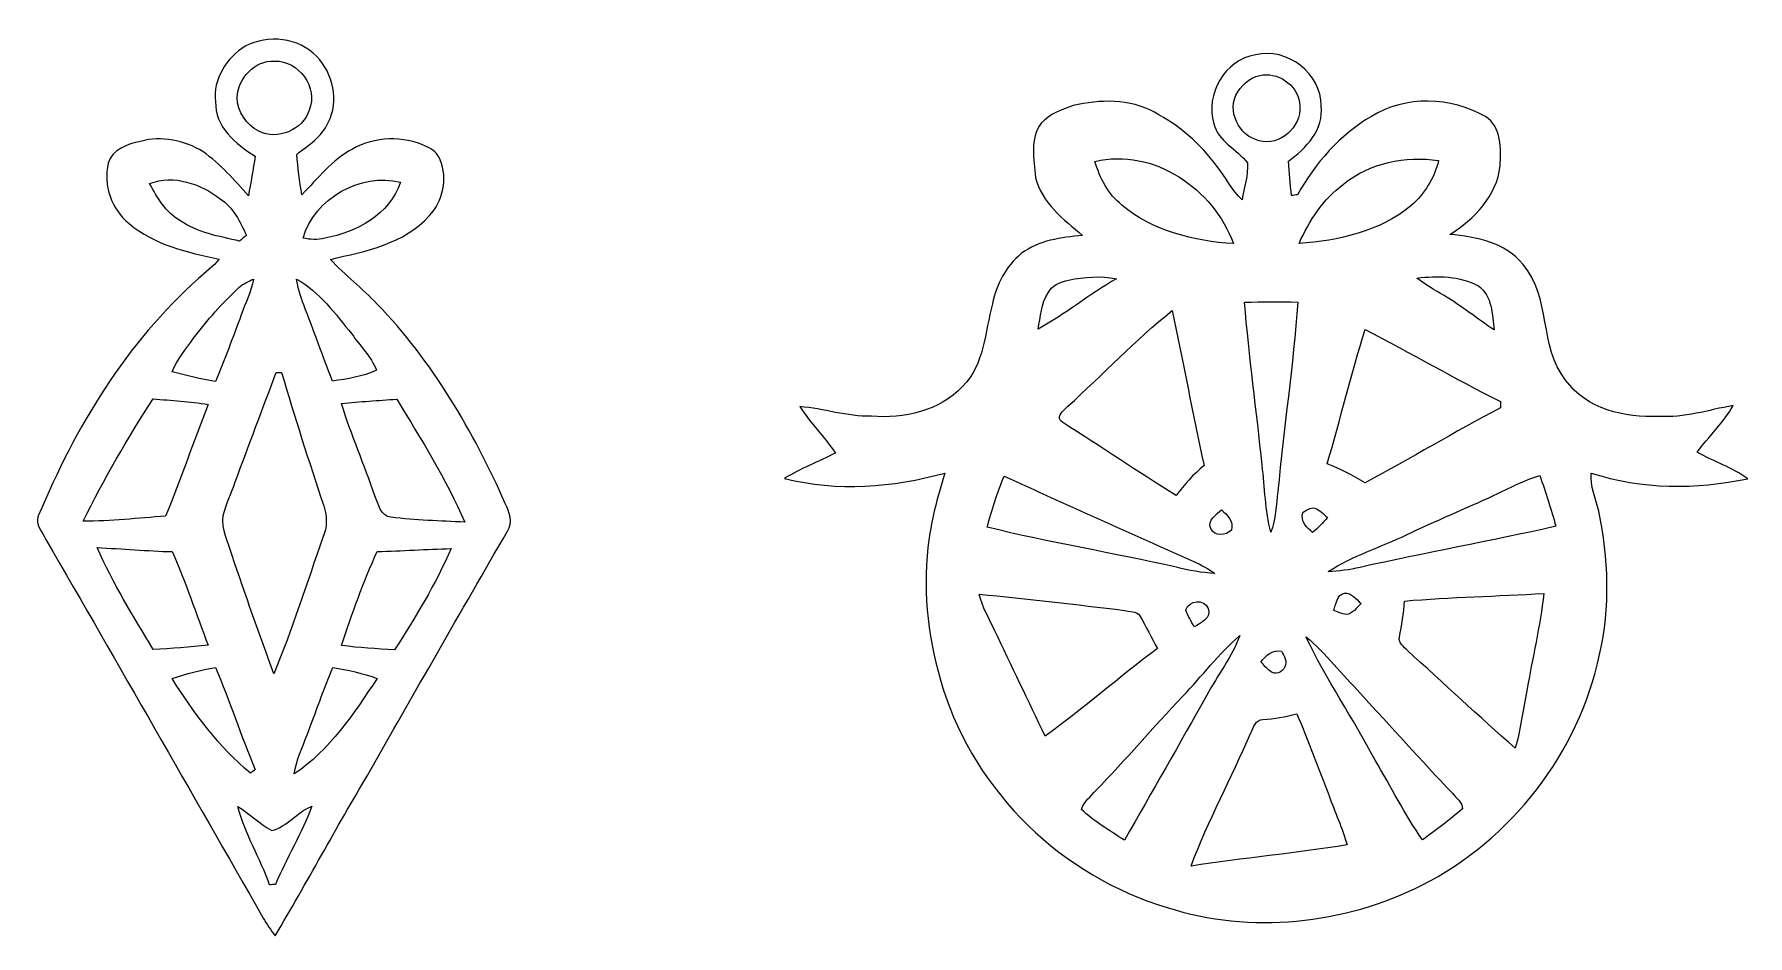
# Model space of a CAD drawing. Header units: centimetres. Extents: x -15.1 to 15.1, y -16.3 to 16.3.
# Drawn here: x -13.9 to 15.12, y -16.27 to -1 of the extents above; entities that cross this region are included whole.
import ezdxf

# ---------------------------------------------------------------- set-up
doc = ezdxf.new("R2010")
doc.units = ezdxf.units.CM
doc.header["$MEASUREMENT"] = 0
doc.layers.add('Layer 1', color=7, linetype='Continuous')

msp = doc.modelspace()

# ---------------------------------------------------------------- linework, layer by layer
at = {"layer": 'Layer 1', "color": 251, "lineweight": 9}
for points, knots in [([(-10.32581, -1.20683), (-9.93987, -1.00469), (-9.42411, -1.05937), (-9.11614, -1.3818), (-9.11614, -1.3818), (-8.83532, -1.66791), (-8.7309, -2.13851), (-8.92317, -2.50117), (-8.92317, -2.50117), (-9.02546, -2.74317), (-9.2576, -2.88217), (-9.4555, -3.03915), (-9.4555, -3.03915), (-9.43293, -3.2674), (-9.40787, -3.49635), (-9.36731, -3.72249), (-9.36731, -3.72249), (-9.09884, -3.44732), (-8.8572, -3.1344), (-8.51218, -2.94849), (-8.51218, -2.94849), (-8.13365, -2.73859), (-7.6507, -2.71848), (-7.25982, -2.90722), (-7.25982, -2.90722), (-7.15751, -2.95167), (-7.06191, -3.02257), (-7.02452, -3.13335), (-7.02452, -3.13335), (-6.8954, -3.44732), (-6.97301, -3.83114), (-7.20831, -4.07667), (-7.20831, -4.07667), (-7.63341, -4.55857), (-8.29028, -4.67992), (-8.88542, -4.81786), (-8.88542, -4.81786), (-8.63601, -5.08703), (-8.34108, -5.30928), (-8.08991, -5.57739), (-8.08991, -5.57739), (-7.15469, -6.54682), (-6.46466, -7.72616), (-5.92138, -8.95242), (-5.92138, -8.95242), (-5.85612, -9.09423), (-5.78697, -9.27732), (-5.88434, -9.42055), (-5.88434, -9.42055), (-6.67915, -10.7925), (-7.46584, -12.1694), (-8.25077, -13.54735), (-8.25077, -13.54735), (-8.78911, -14.44799), (-9.28053, -15.37615), (-9.82204, -16.27467), (-9.82204, -16.27467), (-9.89542, -16.17942), (-9.96174, -16.07888), (-10.02172, -15.97481), (-10.02172, -15.97481), (-11.24727, -13.83733), (-12.46823, -11.69703), (-13.70225, -9.56448), (-13.70225, -9.56448), (-13.7534, -9.43819), (-13.90051, -9.3119), (-13.83207, -9.16479), (-13.83207, -9.16479), (-13.20589, -7.66337), (-12.34511, -6.22968), (-11.11709, -5.14242), (-11.11709, -5.14242), (-10.99856, -5.03588), (-10.87191, -4.93745), (-10.7689, -4.81504), (-10.7689, -4.81504), (-11.30371, -4.69756), (-11.86674, -4.57268), (-12.29572, -4.21038), (-12.29572, -4.21038), (-12.59135, -3.97084), (-12.73387, -3.56232), (-12.6485, -3.18944), (-12.6485, -3.18944), (-12.58253, -2.95167), (-12.31654, -2.86594), (-12.1024, -2.81867), (-12.1024, -2.81867), (-11.74433, -2.71989), (-11.35663, -2.80209), (-11.04336, -2.99224), (-11.04336, -2.99224), (-10.7502, -3.20108), (-10.50855, -3.47166), (-10.27395, -3.74259), (-10.27395, -3.74259), (-10.23021, -3.51928), (-10.19386, -3.29492), (-10.15824, -3.07055), (-10.15824, -3.07055), (-10.48456, -2.86947), (-10.84581, -2.56784), (-10.82887, -2.14522), (-10.82887, -2.14522), (-10.88179, -1.76316), (-10.63908, -1.40191), (-10.32581, -1.20683), (-10.32581, -1.20683), (-10.32581, -1.20683), (-10.32581, -1.20683), (-10.32581, -1.20683)], [0, 0, 0, 0, 0.03448276, 0.03448276, 0.03448276, 0.03448276, 0.06896552, 0.06896552, 0.06896552, 0.06896552, 0.10344828, 0.10344828, 0.10344828, 0.10344828, 0.13793103, 0.13793103, 0.13793103, 0.13793103, 0.17241379, 0.17241379, 0.17241379, 0.17241379, 0.20689655, 0.20689655, 0.20689655, 0.20689655, 0.24137931, 0.24137931, 0.24137931, 0.24137931, 0.27586207, 0.27586207, 0.27586207, 0.27586207, 0.31034483, 0.31034483, 0.31034483, 0.31034483, 0.34482759, 0.34482759, 0.34482759, 0.34482759, 0.37931034, 0.37931034, 0.37931034, 0.37931034, 0.4137931, 0.4137931, 0.4137931, 0.4137931, 0.44827586, 0.44827586, 0.44827586, 0.44827586, 0.48275862, 0.48275862, 0.48275862, 0.48275862, 0.51724138, 0.51724138, 0.51724138, 0.51724138, 0.55172414, 0.55172414, 0.55172414, 0.55172414, 0.5862069, 0.5862069, 0.5862069, 0.5862069, 0.62068966, 0.62068966, 0.62068966, 0.62068966, 0.65517241, 0.65517241, 0.65517241, 0.65517241, 0.68965517, 0.68965517, 0.68965517, 0.68965517, 0.72413793, 0.72413793, 0.72413793, 0.72413793, 0.75862069, 0.75862069, 0.75862069, 0.75862069, 0.79310345, 0.79310345, 0.79310345, 0.79310345, 0.82758621, 0.82758621, 0.82758621, 0.82758621, 0.86206897, 0.86206897, 0.86206897, 0.86206897, 0.89655172, 0.89655172, 0.89655172, 0.89655172, 0.93103448, 0.93103448, 0.93103448, 0.93103448, 1, 1, 1, 1]), ([(-9.82839, -1.45836), (-10.17129, -1.44248), (-10.4454, -1.75116), (-10.46375, -2.07537), (-10.46375, -2.07537), (-10.4581, -2.31384), (-10.31205, -2.54174), (-10.09545, -2.6444), (-10.09545, -2.6444), (-9.78359, -2.81055), (-9.3472, -2.62393), (-9.24278, -2.28844), (-9.24278, -2.28844), (-9.08403, -1.91168), (-9.42164, -1.4453), (-9.82839, -1.45836), (-9.82839, -1.45836), (-9.82839, -1.45836), (-9.82839, -1.45836), (-9.82839, -1.45836)], [0, 0, 0, 0, 0.16666667, 0.16666667, 0.16666667, 0.16666667, 0.33333333, 0.33333333, 0.33333333, 0.33333333, 0.5, 0.5, 0.5, 0.5, 0.66666667, 0.66666667, 0.66666667, 0.66666667, 1, 1, 1, 1]), ([(6.7871, -1.35358), (7.31873, -1.22059), (7.90505, -1.66826), (7.89764, -2.21754), (7.89764, -2.21754), (7.94738, -2.61335), (7.64329, -2.94285), (7.34237, -3.1524), (7.34237, -3.1524), (7.36001, -3.34713), (7.37447, -3.54222), (7.39564, -3.7373), (7.39564, -3.7373), (7.42104, -3.73377), (7.47149, -3.72637), (7.49689, -3.72284), (7.49689, -3.72284), (7.79603, -3.18838), (8.21655, -2.70649), (8.7496, -2.39639), (8.7496, -2.39639), (9.32604, -2.03656), (10.09968, -2.06302), (10.68176, -2.39886), (10.68176, -2.39886), (10.95517, -2.56855), (10.94423, -2.95414), (10.93012, -3.23565), (10.93012, -3.23565), (10.87297, -3.74542), (10.49409, -4.13312), (10.08028, -4.39382), (10.08028, -4.39382), (10.52442, -4.43757), (11.02219, -4.53317), (11.31782, -4.90253), (11.31782, -4.90253), (11.7976, -5.4578), (11.58629, -6.29318), (12.03855, -6.86291), (12.03855, -6.86291), (12.39379, -7.35504), (13.04044, -7.50426), (13.61546, -7.47745), (13.61546, -7.47745), (14.04726, -7.50885), (14.4579, -7.36703), (14.877, -7.29401), (14.877, -7.29401), (14.71507, -7.58787), (14.46319, -7.81753), (14.26563, -8.08599), (14.26563, -8.08599), (14.54962, -8.23945), (14.859, -8.34529), (15.12394, -8.53402), (15.12394, -8.53402), (14.24905, -8.71676), (13.32689, -8.715), (12.47246, -8.43771), (12.47246, -8.43771), (12.45094, -8.66102), (12.55572, -8.87092), (12.59911, -9.08541), (12.59911, -9.08541), (12.76703, -9.87987), (12.80196, -10.71595), (12.61146, -11.51005), (12.61146, -11.51005), (12.26715, -13.17905), (11.11744, -14.65154), (9.60084, -15.42095), (9.60084, -15.42095), (8.28287, -16.08417), (6.70278, -16.2468), (5.29132, -15.79701), (5.29132, -15.79701), (3.52178, -15.27278), (2.04364, -13.84968), (1.49225, -12.08297), (1.49225, -12.08297), (1.2513, -11.31532), (1.14829, -10.49829), (1.23824, -9.69678), (1.23824, -9.69678), (1.28375, -9.26709), (1.39911, -8.85011), (1.52364, -8.43771), (1.52364, -8.43771), (0.64417, -8.68078), (-0.30092, -8.75768), (-1.19098, -8.52767), (-1.19098, -8.52767), (-0.91899, -8.35446), (-0.61313, -8.24792), (-0.32915, -8.09799), (-0.32915, -8.09799), (-0.51824, -7.826), (-0.75107, -7.58787), (-0.93487, -7.312), (-0.93487, -7.312), (-0.52706, -7.3434), (-0.13371, -7.48627), (0.27975, -7.47392), (0.27975, -7.47392), (0.82796, -7.51908), (1.43862, -7.38714), (1.82421, -6.97086), (1.82421, -6.97086), (2.19568, -6.60045), (2.19921, -6.048), (2.32974, -5.57069), (2.32974, -5.57069), (2.39218, -5.24296), (2.56046, -4.93322), (2.81834, -4.71979), (2.81834, -4.71979), (3.11396, -4.49119), (3.4992, -4.44956), (3.85797, -4.41322), (3.85797, -4.41322), (3.53306, -4.14476), (3.16512, -3.8576), (3.05681, -3.42827), (3.05681, -3.42827), (3.03283, -3.12805), (2.96015, -2.77492), (3.15312, -2.51175), (3.15312, -2.51175), (3.29741, -2.35618), (3.50202, -2.27857), (3.69887, -2.2133), (3.69887, -2.2133), (4.14972, -2.10324), (4.65596, -2.09971), (5.07364, -2.32443), (5.07364, -2.32443), (5.48887, -2.54597), (5.85753, -2.85959), (6.13375, -3.24165), (6.13375, -3.24165), (6.28298, -3.42509), (6.38281, -3.6484), (6.56061, -3.80856), (6.56061, -3.80856), (6.58213, -3.60078), (6.67174, -3.3937), (6.6481, -3.18274), (6.6481, -3.18274), (6.47524, -2.95061), (6.14857, -2.82184), (6.08119, -2.51916), (6.08119, -2.51916), (5.92738, -2.02457), (6.26957, -1.43296), (6.7871, -1.35358), (6.7871, -1.35358), (6.7871, -1.35358), (6.7871, -1.35358), (6.7871, -1.35358)], [0, 0, 0, 0, 0.02439024, 0.02439024, 0.02439024, 0.02439024, 0.04878049, 0.04878049, 0.04878049, 0.04878049, 0.07317073, 0.07317073, 0.07317073, 0.07317073, 0.09756098, 0.09756098, 0.09756098, 0.09756098, 0.12195122, 0.12195122, 0.12195122, 0.12195122, 0.14634146, 0.14634146, 0.14634146, 0.14634146, 0.17073171, 0.17073171, 0.17073171, 0.17073171, 0.19512195, 0.19512195, 0.19512195, 0.19512195, 0.2195122, 0.2195122, 0.2195122, 0.2195122, 0.24390244, 0.24390244, 0.24390244, 0.24390244, 0.26829268, 0.26829268, 0.26829268, 0.26829268, 0.29268293, 0.29268293, 0.29268293, 0.29268293, 0.31707317, 0.31707317, 0.31707317, 0.31707317, 0.34146341, 0.34146341, 0.34146341, 0.34146341, 0.36585366, 0.36585366, 0.36585366, 0.36585366, 0.3902439, 0.3902439, 0.3902439, 0.3902439, 0.41463415, 0.41463415, 0.41463415, 0.41463415, 0.43902439, 0.43902439, 0.43902439, 0.43902439, 0.46341463, 0.46341463, 0.46341463, 0.46341463, 0.48780488, 0.48780488, 0.48780488, 0.48780488, 0.51219512, 0.51219512, 0.51219512, 0.51219512, 0.53658537, 0.53658537, 0.53658537, 0.53658537, 0.56097561, 0.56097561, 0.56097561, 0.56097561, 0.58536585, 0.58536585, 0.58536585, 0.58536585, 0.6097561, 0.6097561, 0.6097561, 0.6097561, 0.63414634, 0.63414634, 0.63414634, 0.63414634, 0.65853659, 0.65853659, 0.65853659, 0.65853659, 0.68292683, 0.68292683, 0.68292683, 0.68292683, 0.70731707, 0.70731707, 0.70731707, 0.70731707, 0.73170732, 0.73170732, 0.73170732, 0.73170732, 0.75609756, 0.75609756, 0.75609756, 0.75609756, 0.7804878, 0.7804878, 0.7804878, 0.7804878, 0.80487805, 0.80487805, 0.80487805, 0.80487805, 0.82926829, 0.82926829, 0.82926829, 0.82926829, 0.85365854, 0.85365854, 0.85365854, 0.85365854, 0.87804878, 0.87804878, 0.87804878, 0.87804878, 0.90243902, 0.90243902, 0.90243902, 0.90243902, 0.92682927, 0.92682927, 0.92682927, 0.92682927, 0.95121951, 0.95121951, 0.95121951, 0.95121951, 1, 1, 1, 1]), ([(6.8573, -1.70389), (6.67738, -1.73599), (6.53415, -1.8824), (6.45125, -2.03797), (6.45125, -2.03797), (6.30414, -2.37417), (6.5585, -2.78092), (6.91163, -2.81902), (6.91163, -2.81902), (7.26652, -2.87053), (7.60272, -2.50787), (7.52899, -2.16144), (7.52899, -2.16144), (7.49195, -1.85735), (7.15399, -1.63051), (6.8573, -1.70389), (6.8573, -1.70389), (6.8573, -1.70389), (6.8573, -1.70389), (6.8573, -1.70389)], [0, 0, 0, 0, 0.16666667, 0.16666667, 0.16666667, 0.16666667, 0.33333333, 0.33333333, 0.33333333, 0.33333333, 0.5, 0.5, 0.5, 0.5, 0.66666667, 0.66666667, 0.66666667, 0.66666667, 1, 1, 1, 1]), ([(4.06541, -3.15839), (4.15044, -3.4385), (4.28801, -3.71543), (4.52437, -3.89817), (4.52437, -3.89817), (5.04578, -4.33773), (5.74534, -4.50953), (6.41245, -4.55151), (6.41245, -4.55151), (6.07554, -3.62759), (5.06236, -2.92203), (4.06541, -3.15839), (4.06541, -3.15839), (4.06541, -3.15839), (4.06541, -3.15839), (4.06541, -3.15839)], [0, 0, 0, 0, 0.2, 0.2, 0.2, 0.2, 0.4, 0.4, 0.4, 0.4, 0.6, 0.6, 0.6, 0.6, 1, 1, 1, 1]), ([(8.27547, -3.54292), (7.93715, -3.79869), (7.69303, -4.16275), (7.52405, -4.54834), (7.52405, -4.54834), (8.19292, -4.50283), (8.88824, -4.34373), (9.41882, -3.91087), (9.41882, -3.91087), (9.64812, -3.7119), (9.81534, -3.4385), (9.88659, -3.14322), (9.88659, -3.14322), (9.32674, -3.06138), (8.71997, -3.18097), (8.27547, -3.54292), (8.27547, -3.54292), (8.27547, -3.54292), (8.27547, -3.54292), (8.27547, -3.54292)], [0, 0, 0, 0, 0.16666667, 0.16666667, 0.16666667, 0.16666667, 0.33333333, 0.33333333, 0.33333333, 0.33333333, 0.5, 0.5, 0.5, 0.5, 0.66666667, 0.66666667, 0.66666667, 0.66666667, 1, 1, 1, 1]), ([(-11.94612, -3.53304), (-11.81736, -3.77082), (-11.67871, -4.02058), (-11.43318, -4.15817), (-11.43318, -4.15817), (-11.13508, -4.36877), (-10.76996, -4.42522), (-10.42317, -4.50883), (-10.42317, -4.50883), (-10.38507, -4.47672), (-10.34626, -4.44533), (-10.30782, -4.41428), (-10.30782, -4.41428), (-10.40589, -4.17757), (-10.53289, -3.93838), (-10.7502, -3.79092), (-10.7502, -3.79092), (-11.08005, -3.53692), (-11.53937, -3.37606), (-11.94612, -3.53304), (-11.94612, -3.53304), (-11.94612, -3.53304), (-11.94612, -3.53304), (-11.94612, -3.53304)], [0, 0, 0, 0, 0.14285714, 0.14285714, 0.14285714, 0.14285714, 0.28571429, 0.28571429, 0.28571429, 0.28571429, 0.42857143, 0.42857143, 0.42857143, 0.42857143, 0.57142857, 0.57142857, 0.57142857, 0.57142857, 0.71428571, 0.71428571, 0.71428571, 0.71428571, 1, 1, 1, 1]), ([(-9.3465, -4.45803), (-9.22478, -4.48202), (-9.09991, -4.4933), (-8.97749, -4.46085), (-8.97749, -4.46085), (-8.44233, -4.35325), (-7.87718, -4.06186), (-7.69832, -3.50941), (-7.69832, -3.50941), (-8.37812, -3.34501), (-9.15353, -3.78316), (-9.3465, -4.45803), (-9.3465, -4.45803), (-9.3465, -4.45803), (-9.3465, -4.45803), (-9.3465, -4.45803)], [0, 0, 0, 0, 0.2, 0.2, 0.2, 0.2, 0.4, 0.4, 0.4, 0.4, 0.6, 0.6, 0.6, 0.6, 1, 1, 1, 1]), ([(-10.43269, -5.29587), (-10.71881, -5.5527), (-10.96681, -5.84903), (-11.2007, -6.15348), (-11.2007, -6.15348), (-11.3344, -6.3341), (-11.4801, -6.51119), (-11.56406, -6.72215), (-11.56406, -6.72215), (-11.32206, -6.78601), (-11.07899, -6.84633), (-10.83205, -6.88831), (-10.83205, -6.88831), (-10.67224, -6.51648), (-10.53571, -6.13584), (-10.39459, -5.75731), (-10.39459, -5.75731), (-10.32122, -5.55622), (-10.22633, -5.3622), (-10.18611, -5.15088), (-10.18611, -5.15088), (-10.2736, -5.18863), (-10.36109, -5.23096), (-10.43269, -5.29587), (-10.43269, -5.29587), (-10.43269, -5.29587), (-10.43269, -5.29587), (-10.43269, -5.29587)], [0, 0, 0, 0, 0.125, 0.125, 0.125, 0.125, 0.25, 0.25, 0.25, 0.25, 0.375, 0.375, 0.375, 0.375, 0.5, 0.5, 0.5, 0.5, 0.625, 0.625, 0.625, 0.625, 0.75, 0.75, 0.75, 0.75, 1, 1, 1, 1]), ([(-9.45761, -5.15124), (-9.43152, -5.30081), (-9.39023, -5.44827), (-9.33556, -5.59009), (-9.33556, -5.59009), (-9.16976, -6.02013), (-9.01454, -6.45404), (-8.84732, -6.88337), (-8.84732, -6.88337), (-8.59685, -6.83681), (-8.33367, -6.81176), (-8.10366, -6.69358), (-8.10366, -6.69358), (-8.19151, -6.46004), (-8.38305, -6.2833), (-8.52241, -6.08151), (-8.52241, -6.08151), (-8.79864, -5.74214), (-9.06745, -5.36819), (-9.45761, -5.15124), (-9.45761, -5.15124), (-9.45761, -5.15124), (-9.45761, -5.15124), (-9.45761, -5.15124)], [0, 0, 0, 0, 0.14285714, 0.14285714, 0.14285714, 0.14285714, 0.28571429, 0.28571429, 0.28571429, 0.28571429, 0.42857143, 0.42857143, 0.42857143, 0.42857143, 0.57142857, 0.57142857, 0.57142857, 0.57142857, 0.71428571, 0.71428571, 0.71428571, 0.71428571, 1, 1, 1, 1]), ([(3.61949, -5.16746), (3.48368, -5.19569), (3.34468, -5.25918), (3.2713, -5.38266), (3.2713, -5.38266), (3.15877, -5.56822), (3.14254, -5.79117), (3.10373, -6.00002), (3.10373, -6.00002), (3.5634, -5.74602), (3.97368, -5.40806), (4.42947, -5.14488), (4.42947, -5.14488), (4.16207, -5.09409), (3.88479, -5.11525), (3.61949, -5.16746), (3.61949, -5.16746), (3.61949, -5.16746), (3.61949, -5.16746), (3.61949, -5.16746)], [0, 0, 0, 0, 0.16666667, 0.16666667, 0.16666667, 0.16666667, 0.33333333, 0.33333333, 0.33333333, 0.33333333, 0.5, 0.5, 0.5, 0.5, 0.66666667, 0.66666667, 0.66666667, 0.66666667, 1, 1, 1, 1]), ([(9.52148, -5.1336), (9.65977, -5.25284), (9.82381, -5.33574), (9.97903, -5.43134), (9.97903, -5.43134), (10.27607, -5.60455), (10.54171, -5.82433), (10.82817, -6.01378), (10.82817, -6.01378), (10.79218, -5.75731), (10.79994, -5.43416), (10.56217, -5.268), (10.56217, -5.268), (10.24749, -5.09197), (9.86861, -5.0955), (9.52148, -5.1336), (9.52148, -5.1336), (9.52148, -5.1336), (9.52148, -5.1336), (9.52148, -5.1336)], [0, 0, 0, 0, 0.16666667, 0.16666667, 0.16666667, 0.16666667, 0.33333333, 0.33333333, 0.33333333, 0.33333333, 0.5, 0.5, 0.5, 0.5, 0.66666667, 0.66666667, 0.66666667, 0.66666667, 1, 1, 1, 1]), ([(3.60679, -7.30671), (3.538, -7.37409), (3.38102, -7.50285), (3.52001, -7.58152), (3.52001, -7.58152), (4.16524, -7.98757), (4.79496, -8.41796), (5.44301, -8.81942), (5.44301, -8.81942), (5.57601, -8.62857), (5.73547, -8.45994), (5.91397, -8.31142), (5.91397, -8.31142), (5.72065, -7.43829), (5.56331, -6.55776), (5.37528, -5.68393), (5.37528, -5.68393), (4.75191, -6.18558), (4.20123, -6.77119), (3.60679, -7.30671), (3.60679, -7.30671), (3.60679, -7.30671), (3.60679, -7.30671), (3.60679, -7.30671)], [0, 0, 0, 0, 0.14285714, 0.14285714, 0.14285714, 0.14285714, 0.28571429, 0.28571429, 0.28571429, 0.28571429, 0.42857143, 0.42857143, 0.42857143, 0.42857143, 0.57142857, 0.57142857, 0.57142857, 0.57142857, 0.71428571, 0.71428571, 0.71428571, 0.71428571, 1, 1, 1, 1]), ([(6.59942, -5.54423), (6.67703, -6.46604), (6.80368, -7.38291), (6.89857, -8.3033), (6.89857, -8.3033), (6.94408, -8.68289), (6.94973, -9.06918), (7.04639, -9.44137), (7.04639, -9.44137), (7.12717, -9.21841), (7.13494, -8.97817), (7.16563, -8.74498), (7.16563, -8.74498), (7.26476, -7.67536), (7.42492, -6.61138), (7.50359, -5.54), (7.50359, -5.54), (7.20196, -5.53012), (6.89999, -5.53612), (6.59942, -5.54423), (6.59942, -5.54423), (6.59942, -5.54423), (6.59942, -5.54423), (6.59942, -5.54423)], [0, 0, 0, 0, 0.14285714, 0.14285714, 0.14285714, 0.14285714, 0.28571429, 0.28571429, 0.28571429, 0.28571429, 0.42857143, 0.42857143, 0.42857143, 0.42857143, 0.57142857, 0.57142857, 0.57142857, 0.57142857, 0.71428571, 0.71428571, 0.71428571, 0.71428571, 1, 1, 1, 1]), ([(8.64306, -6.00707), (8.40564, -6.75849), (8.22467, -7.52543), (7.99924, -8.28037), (7.99924, -8.28037), (8.22149, -8.37104), (8.43739, -8.47722), (8.64306, -8.60175), (8.64306, -8.60175), (9.41282, -8.19006), (10.16142, -7.73992), (10.934, -7.33352), (10.934, -7.33352), (10.934, -7.30706), (10.93365, -7.2545), (10.93365, -7.22804), (10.93365, -7.22804), (10.16177, -6.83681), (9.41247, -6.40289), (8.64306, -6.00707), (8.64306, -6.00707), (8.64306, -6.00707), (8.64306, -6.00707), (8.64306, -6.00707)], [0, 0, 0, 0, 0.14285714, 0.14285714, 0.14285714, 0.14285714, 0.28571429, 0.28571429, 0.28571429, 0.28571429, 0.42857143, 0.42857143, 0.42857143, 0.42857143, 0.57142857, 0.57142857, 0.57142857, 0.57142857, 0.71428571, 0.71428571, 0.71428571, 0.71428571, 1, 1, 1, 1]), ([(-9.80264, -6.73627), (-10.03618, -7.35257), (-10.26865, -7.96922), (-10.4955, -8.588), (-10.4955, -8.588), (-10.56394, -8.77673), (-10.65354, -8.95912), (-10.70011, -9.15526), (-10.70011, -9.15526), (-10.73574, -9.39268), (-10.61544, -9.61176), (-10.54771, -9.8333), (-10.54771, -9.8333), (-10.32651, -10.50605), (-10.08345, -11.17139), (-9.84074, -11.83673), (-9.84074, -11.83673), (-9.5317, -11.08072), (-9.28159, -10.30179), (-9.01277, -9.53097), (-9.01277, -9.53097), (-8.9341, -9.36164), (-8.93903, -9.16655), (-8.99796, -8.99299), (-8.99796, -8.99299), (-9.24665, -8.24298), (-9.49255, -7.49121), (-9.71056, -6.73168), (-9.71056, -6.73168), (-9.7335, -6.73274), (-9.77971, -6.73521), (-9.80264, -6.73627), (-9.80264, -6.73627), (-9.80264, -6.73627), (-9.80264, -6.73627), (-9.80264, -6.73627)], [0, 0, 0, 0, 0.1, 0.1, 0.1, 0.1, 0.2, 0.2, 0.2, 0.2, 0.3, 0.3, 0.3, 0.3, 0.4, 0.4, 0.4, 0.4, 0.5, 0.5, 0.5, 0.5, 0.6, 0.6, 0.6, 0.6, 0.7, 0.7, 0.7, 0.7, 0.8, 0.8, 0.8, 0.8, 1, 1, 1, 1]), ([(-11.88932, -7.18253), (-12.32006, -7.84963), (-12.72223, -8.53825), (-13.07077, -9.25228), (-13.07077, -9.25228), (-12.60476, -9.25334), (-12.14121, -9.20007), (-11.67695, -9.16796), (-11.67695, -9.16796), (-11.41801, -8.54496), (-11.20387, -7.90467), (-10.95552, -7.27743), (-10.95552, -7.27743), (-11.26385, -7.22204), (-11.57747, -7.2037), (-11.88932, -7.18253), (-11.88932, -7.18253), (-11.88932, -7.18253), (-11.88932, -7.18253), (-11.88932, -7.18253)], [0, 0, 0, 0, 0.16666667, 0.16666667, 0.16666667, 0.16666667, 0.33333333, 0.33333333, 0.33333333, 0.33333333, 0.5, 0.5, 0.5, 0.5, 0.66666667, 0.66666667, 0.66666667, 0.66666667, 1, 1, 1, 1]), ([(-8.69456, -7.25908), (-8.53441, -7.79072), (-8.30898, -8.30013), (-8.12906, -8.82542), (-8.12906, -8.82542), (-8.07015, -8.96194), (-8.03875, -9.16585), (-7.85813, -9.18701), (-7.85813, -9.18701), (-7.44362, -9.23323), (-7.02522, -9.25051), (-6.60824, -9.26815), (-6.60824, -9.26815), (-6.92362, -8.53896), (-7.34837, -7.86233), (-7.76147, -7.18535), (-7.76147, -7.18535), (-8.07297, -7.20617), (-8.38412, -7.22874), (-8.69456, -7.25908), (-8.69456, -7.25908), (-8.69456, -7.25908), (-8.69456, -7.25908), (-8.69456, -7.25908)], [0, 0, 0, 0, 0.14285714, 0.14285714, 0.14285714, 0.14285714, 0.28571429, 0.28571429, 0.28571429, 0.28571429, 0.42857143, 0.42857143, 0.42857143, 0.42857143, 0.57142857, 0.57142857, 0.57142857, 0.57142857, 0.71428571, 0.71428571, 0.71428571, 0.71428571, 1, 1, 1, 1]), ([(2.528, -8.49028), (2.40876, -8.76968), (2.32656, -9.06354), (2.23908, -9.35388), (2.23908, -9.35388), (3.29953, -9.61528), (4.38008, -9.79026), (5.44548, -10.03262), (5.44548, -10.03262), (5.65891, -10.08589), (5.87622, -10.12505), (6.096, -10.14022), (6.096, -10.14022), (5.99088, -10.05802), (5.87093, -9.99628), (5.75169, -9.93949), (5.75169, -9.93949), (4.67183, -9.46782), (3.6015, -8.97605), (2.528, -8.49028), (2.528, -8.49028), (2.528, -8.49028), (2.528, -8.49028), (2.528, -8.49028)], [0, 0, 0, 0, 0.14285714, 0.14285714, 0.14285714, 0.14285714, 0.28571429, 0.28571429, 0.28571429, 0.28571429, 0.42857143, 0.42857143, 0.42857143, 0.42857143, 0.57142857, 0.57142857, 0.57142857, 0.57142857, 0.71428571, 0.71428571, 0.71428571, 0.71428571, 1, 1, 1, 1]), ([(10.82958, -8.81377), (10.33675, -9.0399), (9.83545, -9.24804), (9.3465, -9.48229), (9.3465, -9.48229), (8.90517, -9.69325), (8.43034, -9.83895), (8.01829, -10.1067), (8.01829, -10.1067), (8.19891, -10.09683), (8.38024, -10.0806), (8.55628, -10.03438), (8.55628, -10.03438), (9.65906, -9.79062), (10.77031, -9.58847), (11.87204, -9.33977), (11.87204, -9.33977), (11.79548, -9.04767), (11.70305, -8.76015), (11.60004, -8.47687), (11.60004, -8.47687), (11.33193, -8.56189), (11.08393, -8.6963), (10.82958, -8.81377), (10.82958, -8.81377), (10.82958, -8.81377), (10.82958, -8.81377), (10.82958, -8.81377)], [0, 0, 0, 0, 0.125, 0.125, 0.125, 0.125, 0.25, 0.25, 0.25, 0.25, 0.375, 0.375, 0.375, 0.375, 0.5, 0.5, 0.5, 0.5, 0.625, 0.625, 0.625, 0.625, 0.75, 0.75, 0.75, 0.75, 1, 1, 1, 1]), ([(6.03039, -9.37504), (6.09071, -9.51862), (6.28333, -9.49781), (6.37893, -9.40221), (6.37893, -9.40221), (6.42056, -9.24522), (6.30626, -9.14891), (6.20889, -9.05754), (6.20889, -9.05754), (6.13093, -9.14433), (5.95983, -9.23605), (6.03039, -9.37504), (6.03039, -9.37504), (6.03039, -9.37504), (6.03039, -9.37504), (6.03039, -9.37504)], [0, 0, 0, 0, 0.2, 0.2, 0.2, 0.2, 0.4, 0.4, 0.4, 0.4, 0.6, 0.6, 0.6, 0.6, 1, 1, 1, 1]), ([(7.58755, -9.10658), (7.54557, -9.25933), (7.65634, -9.35705), (7.7523, -9.4463), (7.7523, -9.4463), (7.84296, -9.36764), (7.92727, -9.28262), (8.00524, -9.19195), (8.00524, -9.19195), (7.93715, -9.13339), (7.87612, -9.05966), (7.78934, -9.03003), (7.78934, -9.03003), (7.71349, -9.01697), (7.64611, -9.06636), (7.58755, -9.10658), (7.58755, -9.10658), (7.58755, -9.10658), (7.58755, -9.10658), (7.58755, -9.10658)], [0, 0, 0, 0, 0.16666667, 0.16666667, 0.16666667, 0.16666667, 0.33333333, 0.33333333, 0.33333333, 0.33333333, 0.5, 0.5, 0.5, 0.5, 0.66666667, 0.66666667, 0.66666667, 0.66666667, 1, 1, 1, 1]), ([(-12.833, -9.70101), (-12.57301, -10.30426), (-12.21811, -10.86094), (-11.88791, -11.4275), (-11.88791, -11.4275), (-11.57711, -11.41163), (-11.26667, -11.38694), (-10.95728, -11.35448), (-10.95728, -11.35448), (-11.15554, -10.82461), (-11.33617, -10.28697), (-11.56441, -9.76874), (-11.56441, -9.76874), (-11.98775, -9.75781), (-12.41002, -9.71971), (-12.833, -9.70101), (-12.833, -9.70101), (-12.833, -9.70101), (-12.833, -9.70101), (-12.833, -9.70101)], [0, 0, 0, 0, 0.16666667, 0.16666667, 0.16666667, 0.16666667, 0.33333333, 0.33333333, 0.33333333, 0.33333333, 0.5, 0.5, 0.5, 0.5, 0.66666667, 0.66666667, 0.66666667, 0.66666667, 1, 1, 1, 1]), ([(-8.09167, -9.76768), (-8.32521, -10.2838), (-8.52241, -10.81896), (-8.69456, -11.35907), (-8.69456, -11.35907), (-8.39753, -11.39611), (-8.09802, -11.41657), (-7.79851, -11.43068), (-7.79851, -11.43068), (-7.44009, -10.88352), (-7.10213, -10.31661), (-6.83966, -9.71618), (-6.83966, -9.71618), (-7.25735, -9.72676), (-7.67433, -9.75781), (-8.09167, -9.76768), (-8.09167, -9.76768), (-8.09167, -9.76768), (-8.09167, -9.76768), (-8.09167, -9.76768)], [0, 0, 0, 0, 0.16666667, 0.16666667, 0.16666667, 0.16666667, 0.33333333, 0.33333333, 0.33333333, 0.33333333, 0.5, 0.5, 0.5, 0.5, 0.66666667, 0.66666667, 0.66666667, 0.66666667, 1, 1, 1, 1]), ([(2.10255, -10.48735), (2.16111, -10.70325), (2.27083, -10.9001), (2.36643, -11.10118), (2.36643, -11.10118), (2.65147, -11.7002), (2.93687, -12.29887), (3.22474, -12.89647), (3.22474, -12.89647), (3.87386, -12.42093), (4.48098, -11.89035), (5.12621, -11.40916), (5.12621, -11.40916), (5.02284, -11.22677), (4.93112, -11.0391), (4.8267, -10.85812), (4.8267, -10.85812), (4.78119, -10.76499), (4.63832, -10.79568), (4.56706, -10.76499), (4.56706, -10.76499), (3.74685, -10.66127), (2.92488, -10.57061), (2.10255, -10.48735), (2.10255, -10.48735), (2.10255, -10.48735), (2.10255, -10.48735), (2.10255, -10.48735)], [0, 0, 0, 0, 0.125, 0.125, 0.125, 0.125, 0.25, 0.25, 0.25, 0.25, 0.375, 0.375, 0.375, 0.375, 0.5, 0.5, 0.5, 0.5, 0.625, 0.625, 0.625, 0.625, 0.75, 0.75, 0.75, 0.75, 1, 1, 1, 1]), ([(5.60529, -10.75405), (5.63951, -10.85671), (5.69913, -10.94737), (5.74746, -11.04439), (5.74746, -11.04439), (5.85717, -10.97983), (6.04697, -10.89058), (5.98347, -10.73112), (5.98347, -10.73112), (5.91185, -10.56179), (5.66385, -10.58719), (5.60529, -10.75405), (5.60529, -10.75405), (5.60529, -10.75405), (5.60529, -10.75405), (5.60529, -10.75405)], [0, 0, 0, 0, 0.2, 0.2, 0.2, 0.2, 0.4, 0.4, 0.4, 0.4, 0.6, 0.6, 0.6, 0.6, 1, 1, 1, 1]), ([(8.10543, -10.76252), (8.17563, -10.78686), (8.24477, -10.82249), (8.31992, -10.83166), (8.31992, -10.83166), (8.43457, -10.82602), (8.50054, -10.71595), (8.57568, -10.64434), (8.57568, -10.64434), (8.49242, -10.57484), (8.41305, -10.46266), (8.29205, -10.47218), (8.29205, -10.47218), (8.1594, -10.4937), (8.15446, -10.67397), (8.10543, -10.76252), (8.10543, -10.76252), (8.10543, -10.76252), (8.10543, -10.76252), (8.10543, -10.76252)], [0, 0, 0, 0, 0.16666667, 0.16666667, 0.16666667, 0.16666667, 0.33333333, 0.33333333, 0.33333333, 0.33333333, 0.5, 0.5, 0.5, 0.5, 0.66666667, 0.66666667, 0.66666667, 0.66666667, 1, 1, 1, 1]), ([(9.3091, -10.60483), (9.30381, -10.81261), (9.25901, -11.01546), (9.22584, -11.22007), (9.22584, -11.22007), (9.20186, -11.32061), (9.3024, -11.38129), (9.36132, -11.44444), (9.36132, -11.44444), (9.96986, -11.99512), (10.56817, -12.5578), (11.18553, -13.09861), (11.18553, -13.09861), (11.27937, -12.78041), (11.31359, -12.44774), (11.38379, -12.12424), (11.38379, -12.12424), (11.47375, -11.57426), (11.60992, -11.03133), (11.66954, -10.47677), (11.66954, -10.47677), (10.8832, -10.52439), (10.09439, -10.5385), (9.3091, -10.60483), (9.3091, -10.60483), (9.3091, -10.60483), (9.3091, -10.60483), (9.3091, -10.60483)], [0, 0, 0, 0, 0.125, 0.125, 0.125, 0.125, 0.25, 0.25, 0.25, 0.25, 0.375, 0.375, 0.375, 0.375, 0.5, 0.5, 0.5, 0.5, 0.625, 0.625, 0.625, 0.625, 0.75, 0.75, 0.75, 0.75, 1, 1, 1, 1]), ([(5.55449, -12.21808), (5.0553, -12.74231), (4.58752, -13.29582), (4.08128, -13.81369), (4.08128, -13.81369), (3.99379, -13.91423), (3.88127, -14.00384), (3.83611, -14.13366), (3.83611, -14.13366), (4.052, -14.34286), (4.31799, -14.49279), (4.56741, -14.6586), (4.56741, -14.6586), (5.02743, -13.83662), (5.50193, -13.02312), (5.96124, -12.20079), (5.96124, -12.20079), (6.14328, -11.86213), (6.38775, -11.55486), (6.5211, -11.1915), (6.5211, -11.1915), (6.16127, -11.49559), (5.88046, -11.87941), (5.55449, -12.21808), (5.55449, -12.21808), (5.55449, -12.21808), (5.55449, -12.21808), (5.55449, -12.21808)], [0, 0, 0, 0, 0.125, 0.125, 0.125, 0.125, 0.25, 0.25, 0.25, 0.25, 0.375, 0.375, 0.375, 0.375, 0.5, 0.5, 0.5, 0.5, 0.625, 0.625, 0.625, 0.625, 0.75, 0.75, 0.75, 0.75, 1, 1, 1, 1]), ([(7.64117, -11.20913), (7.98442, -11.93092), (8.43739, -12.59485), (8.81133, -13.30111), (8.81133, -13.30111), (9.07944, -13.75055), (9.31687, -14.22009), (9.61426, -14.65189), (9.61426, -14.65189), (9.84427, -14.48115), (10.07675, -14.31217), (10.29477, -14.12625), (10.29477, -14.12625), (10.29159, -14.01231), (10.18435, -13.9414), (10.1219, -13.86026), (10.1219, -13.86026), (9.59274, -13.30605), (9.08439, -12.73349), (8.56297, -12.17257), (8.56297, -12.17257), (8.25853, -11.84837), (7.97983, -11.49912), (7.64117, -11.20913), (7.64117, -11.20913), (7.64117, -11.20913), (7.64117, -11.20913), (7.64117, -11.20913)], [0, 0, 0, 0, 0.125, 0.125, 0.125, 0.125, 0.25, 0.25, 0.25, 0.25, 0.375, 0.375, 0.375, 0.375, 0.5, 0.5, 0.5, 0.5, 0.625, 0.625, 0.625, 0.625, 0.75, 0.75, 0.75, 0.75, 1, 1, 1, 1]), ([(6.87423, -11.63353), (6.92644, -11.68856), (6.97619, -11.74783), (7.03686, -11.79475), (7.03686, -11.79475), (7.112, -11.8713), (7.24853, -11.81168), (7.28169, -11.72031), (7.28169, -11.72031), (7.32649, -11.6307), (7.27852, -11.53052), (7.22525, -11.45714), (7.22525, -11.45714), (7.06755, -11.42362), (6.96666, -11.53334), (6.87423, -11.63353), (6.87423, -11.63353), (6.87423, -11.63353), (6.87423, -11.63353), (6.87423, -11.63353)], [0, 0, 0, 0, 0.16666667, 0.16666667, 0.16666667, 0.16666667, 0.33333333, 0.33333333, 0.33333333, 0.33333333, 0.5, 0.5, 0.5, 0.5, 0.66666667, 0.66666667, 0.66666667, 0.66666667, 1, 1, 1, 1]), ([(-11.56406, -11.91963), (-11.19647, -12.50595), (-10.77737, -13.07533), (-10.24044, -13.51912), (-10.24044, -13.51912), (-10.21962, -13.50466), (-10.178, -13.47608), (-10.15754, -13.46162), (-10.15754, -13.46162), (-10.39741, -12.89012), (-10.58934, -12.29957), (-10.83064, -11.72878), (-10.83064, -11.72878), (-11.0804, -11.77146), (-11.32417, -11.8392), (-11.56406, -11.91963), (-11.56406, -11.91963), (-11.56406, -11.91963), (-11.56406, -11.91963), (-11.56406, -11.91963)], [0, 0, 0, 0, 0.16666667, 0.16666667, 0.16666667, 0.16666667, 0.33333333, 0.33333333, 0.33333333, 0.33333333, 0.5, 0.5, 0.5, 0.5, 0.66666667, 0.66666667, 0.66666667, 0.66666667, 1, 1, 1, 1]), ([(-8.8445, -11.72842), (-8.99866, -12.1059), (-9.13236, -12.49113), (-9.27947, -12.87178), (-9.27947, -12.87178), (-9.35991, -13.08909), (-9.4608, -13.30252), (-9.49855, -13.53359), (-9.49855, -13.53359), (-8.89494, -13.13424), (-8.48642, -12.50877), (-8.09343, -11.9161), (-8.09343, -11.9161), (-8.3372, -11.82967), (-8.59049, -11.77323), (-8.8445, -11.72842), (-8.8445, -11.72842), (-8.8445, -11.72842), (-8.8445, -11.72842), (-8.8445, -11.72842)], [0, 0, 0, 0, 0.16666667, 0.16666667, 0.16666667, 0.16666667, 0.33333333, 0.33333333, 0.33333333, 0.33333333, 0.5, 0.5, 0.5, 0.5, 0.66666667, 0.66666667, 0.66666667, 0.66666667, 1, 1, 1, 1]), ([(6.91198, -12.61002), (6.7878, -12.6079), (6.7557, -12.75183), (6.70525, -12.83862), (6.70525, -12.83862), (6.38246, -13.59709), (5.98241, -14.3224), (5.69384, -15.09498), (5.69384, -15.09498), (6.57367, -14.95987), (7.46055, -14.8752), (8.34002, -14.73727), (8.34002, -14.73727), (8.25642, -14.45257), (8.13153, -14.1827), (8.03205, -13.904), (8.03205, -13.904), (7.85072, -13.43975), (7.68456, -12.9695), (7.48348, -12.51406), (7.48348, -12.51406), (7.29651, -12.56592), (7.10601, -12.60155), (6.91198, -12.61002)], [0, 0, 0, 0, 0.14285714, 0.14285714, 0.14285714, 0.14285714, 0.28571429, 0.28571429, 0.28571429, 0.28571429, 0.42857143, 0.42857143, 0.42857143, 0.42857143, 0.57142857, 0.57142857, 0.57142857, 0.57142857, 0.71428571, 0.71428571, 0.71428571, 0.71428571, 1, 1, 1, 1]), ([(-10.45104, -14.08357), (-10.33357, -14.54853), (-10.07463, -14.96022), (-9.91341, -15.41001), (-9.91341, -15.41001), (-9.88801, -15.40966), (-9.83757, -15.40895), (-9.81217, -15.4086), (-9.81217, -15.4086), (-9.63331, -14.95458), (-9.36484, -14.54077), (-9.19763, -14.08251), (-9.19763, -14.08251), (-9.44951, -14.17458), (-9.61742, -14.42929), (-9.87672, -14.4942), (-9.87672, -14.4942), (-10.08381, -14.38025), (-10.25137, -14.20916), (-10.45104, -14.08357)], [0, 0, 0, 0, 0.16666667, 0.16666667, 0.16666667, 0.16666667, 0.33333333, 0.33333333, 0.33333333, 0.33333333, 0.5, 0.5, 0.5, 0.5, 0.66666667, 0.66666667, 0.66666667, 0.66666667, 1, 1, 1, 1])]:
    msp.add_open_spline(points, degree=3, knots=knots, dxfattribs=at)

doc.saveas('drawing.dxf')
